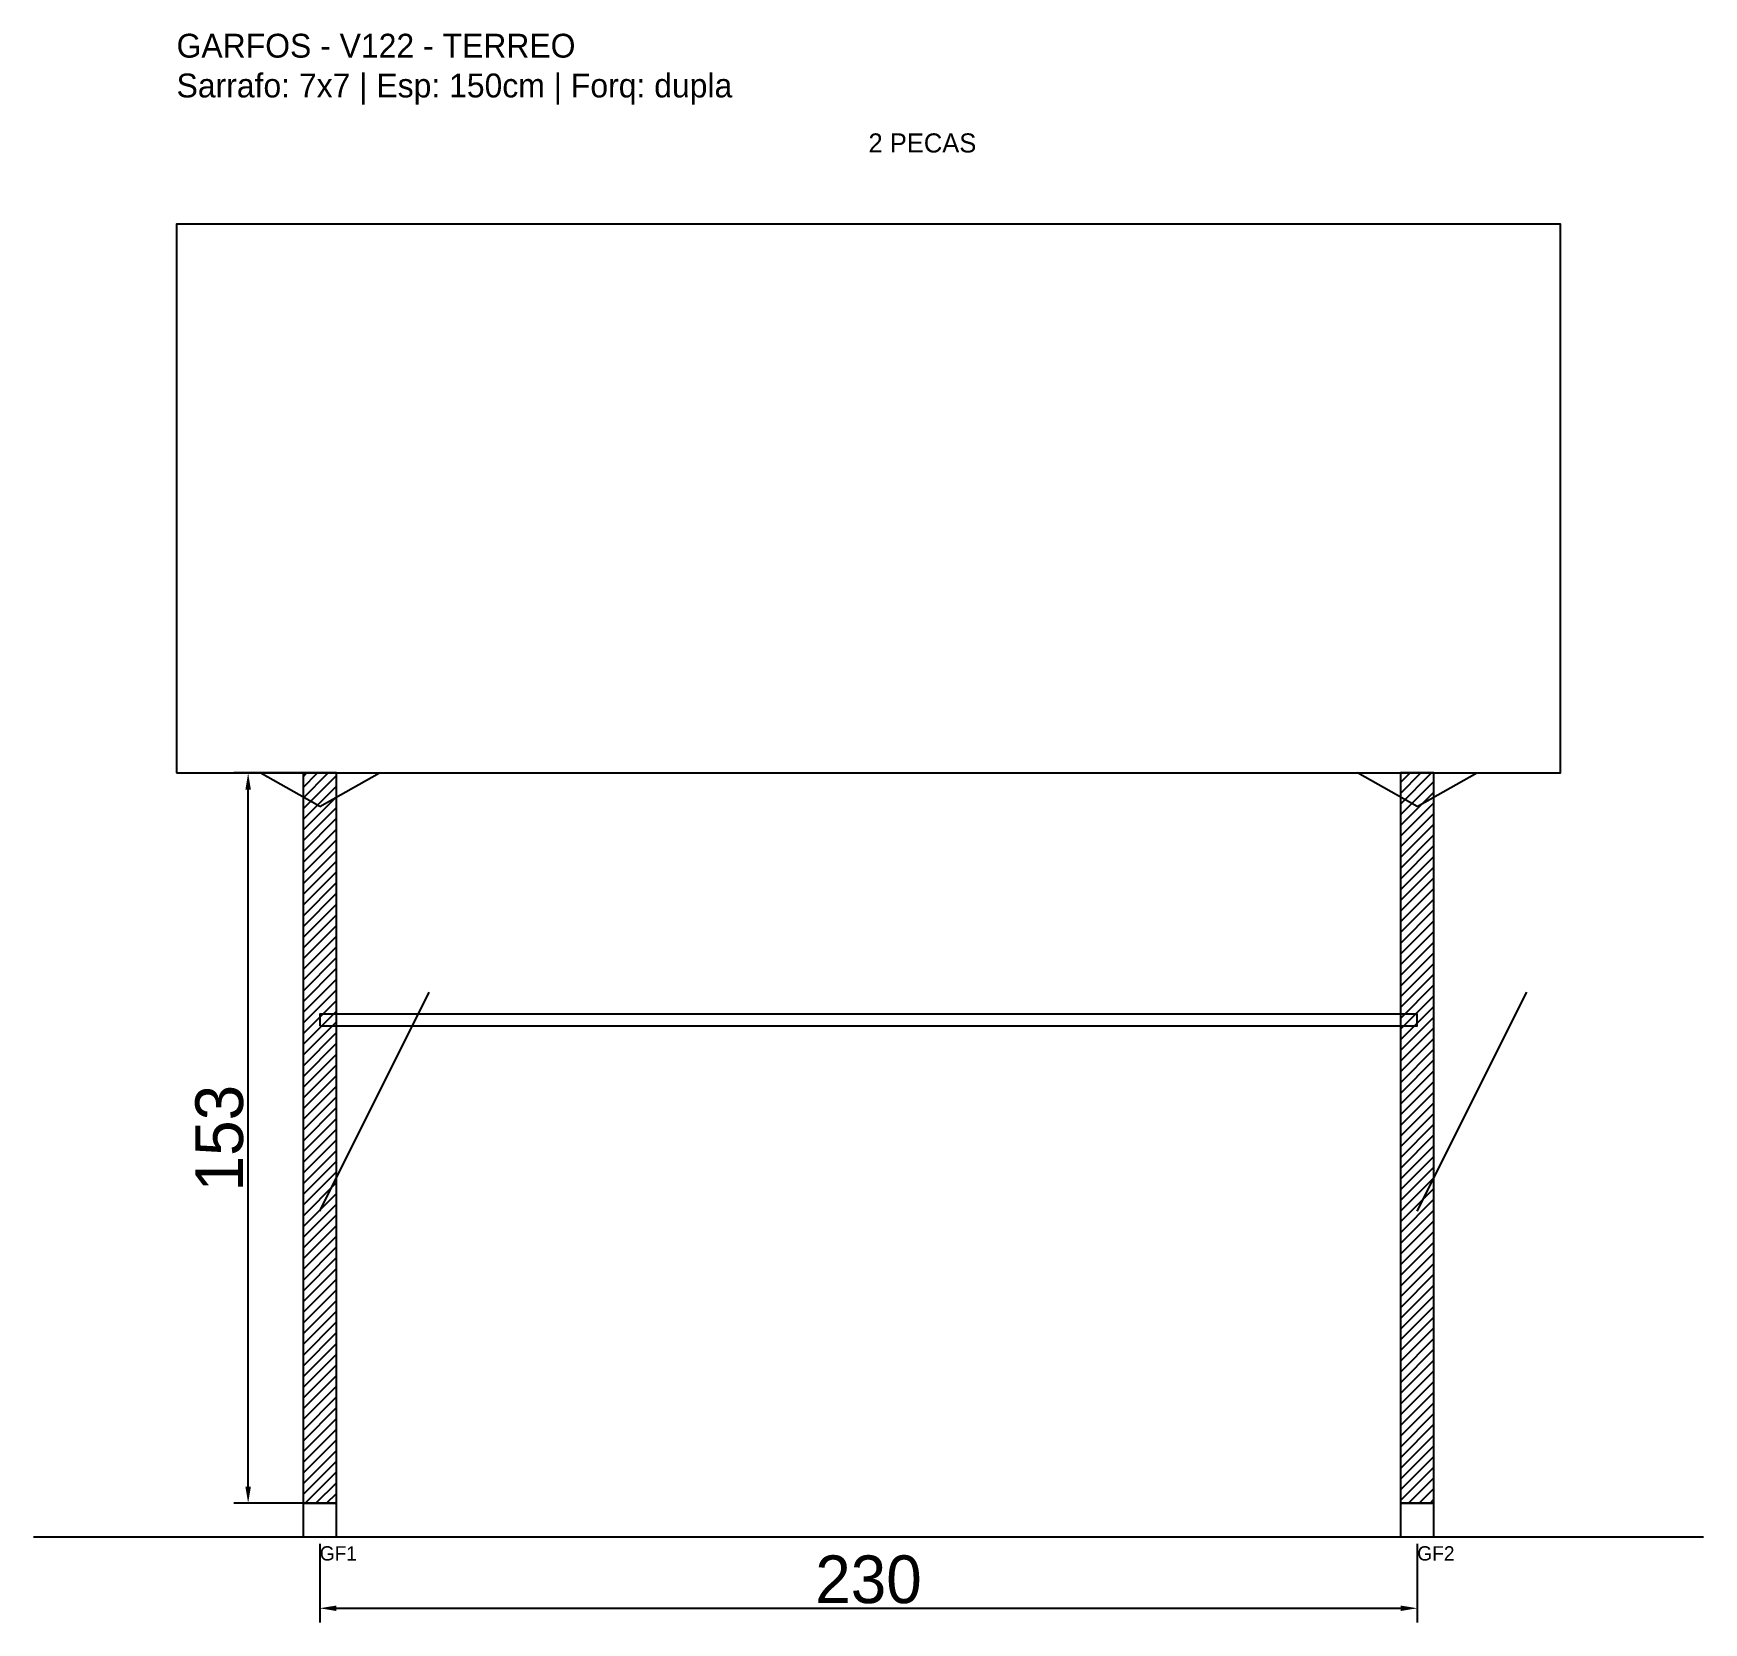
# Model space of a CAD drawing. Header units: metres. Extents: x -30 to 320, y -25 to 308.
import ezdxf

# ---------------------------------------------------------------- set-up
doc = ezdxf.new("R2010")
doc.units = ezdxf.units.M
for name, color, linetype in [('BARRA_ANCORAGEM', 1, 'Continuous'), ('COTA', 241, 'Continuous'), ('GARFOS OK', 3, 'Continuous'), ('NOME DA VIGA', 6, 'Continuous'), ('SARR_7x7', 40, 'Continuous'), ('TIRAS REESCORAMENTO', 252, 'Continuous'), ('VIGAS', 3, 'Continuous')]:
    doc.layers.add(name, color=color, linetype=linetype)
doc.dimstyles.new('EZ DXF', dxfattribs={"dimtxt": 10, "dimasz": 3.5, "dimexe": 3, "dimexo": 1.5, "dimgap": 1, "dimtad": 1, "dimdec": 1, "dimdsep": 46, "dimcen": 2.5, "dimazin": 3, "dimtfac": 1, "dimtmove": 0, "dimatfit": 3})

msp = doc.modelspace()

# ---------------------------------------------------------------- hatches: boundary and pattern name
at = {"layer": 'COTA'}
h = msp.add_hatch(dxfattribs=at)
h.set_pattern_fill('ANSI31', scale=0.5)
h.paths.add_polyline_path([(26.5, 0), (33.5, 0), (33.5, 153), (26.5, 153)])
h = msp.add_hatch(dxfattribs=at)
h.set_pattern_fill('ANSI31', scale=0.5)
h.paths.add_polyline_path([(256.497107, 0), (263.497107, 0), (263.497107, 153), (256.497107, 153)])

# ---------------------------------------------------------------- linework, layer by layer
at = {"layer": 'BARRA_ANCORAGEM'}
for p, q in [((30, 61.2), (52.95, 107.1)), ((259.997107, 61.2), (282.947107, 107.1))]:
    msp.add_line(p, q, dxfattribs=at)
at = {"layer": 'GARFOS OK'}
for p, q in [((30, 146), (17.5, 153)), ((17.5, 153), (42.5, 153)), ((30, 146), (42.5, 153)), ((259.997107, 146), (247.497107, 153)), ((247.497107, 153), (272.497107, 153)), ((259.997107, 146), (272.497107, 153))]:
    msp.add_line(p, q, dxfattribs=at)
at = {"layer": 'GARFOS OK', "linetype": 'CONTINUOUS'}
msp.add_line((-30, -7), (319.997107, -7), dxfattribs=at)
at = {"layer": 'GARFOS OK'}
for points in [[(26.5, 0), (33.5, 0), (33.5, 153), (26.5, 153), (26.5, 0)], [(256.497107, 0), (263.497107, 0), (263.497107, 153), (256.497107, 153), (256.497107, 0)]]:
    msp.add_lwpolyline(points, dxfattribs=at)
at = {"layer": 'SARR_7x7'}
for points in [[(26.5, -7), (33.5, -7), (33.5, 0), (26.5, 0), (26.5, -7)], [(256.497107, -7), (263.497107, -7), (263.497107, 0), (256.497107, 0), (256.497107, -7)]]:
    msp.add_lwpolyline(points, dxfattribs=at)
at = {"layer": 'TIRAS REESCORAMENTO'}
msp.add_lwpolyline([(30, 100), (259.997107, 100), (259.997107, 102.5), (30, 102.5), (30, 100)], dxfattribs=at)
at = {"layer": 'VIGAS'}
msp.add_lwpolyline([(0, 153), (289.997107, 153), (289.997107, 268), (0, 268), (0, 153)], dxfattribs=at)

# ---------------------------------------------------------------- texts
at = {"layer": 'NOME DA VIGA'}
for s, height, p in [('2 PECAS', 4, (144.998554, 283)), ('GF1', 3, (30, -12)), ('GF2', 3, (259.997107, -12))]:
    msp.add_text(s, height=height, dxfattribs=at).set_placement(p)
at = {"layer": 'NOME DA VIGA', "insert": (0, 293), "char_height": 5, "attachment_point": 7}
msp.add_mtext('GARFOS - V122 - TERREO\\PSarrafo: 7x7 | Esp: 150cm | Forq: dupla', dxfattribs=at)

# ---------------------------------------------------------------- dimensions: what is measured, and where the dimension line sits
at = {"layer": 'COTA'}
msp.add_linear_dim(base=(15, 0), p1=(30, 0), p2=(30, 153), angle=90, dimstyle='EZ DXF', dxfattribs=at).render()
msp.add_linear_dim(base=(30, -22), p1=(30, -7), p2=(259.997107, -7), dimstyle='EZ DXF', dxfattribs=at).render()

doc.saveas('drawing.dxf')
